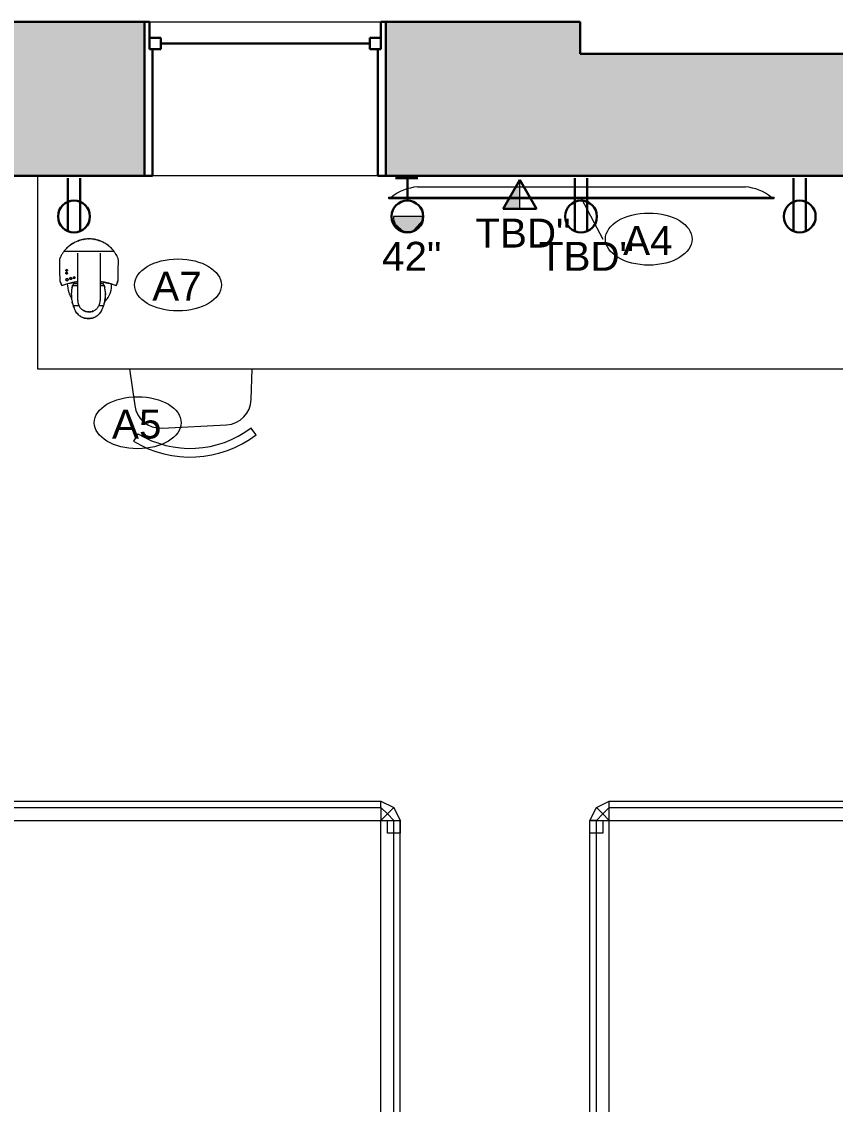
# Model space of a CAD drawing. Header units: inches. Extents: x -1176 to 1507, y -2563 to 978.
# Drawn here: x -958.9 to -832.4, y 645.5 to 813.9 of the extents above; entities that cross this region are included whole.
import ezdxf

# ---------------------------------------------------------------- set-up
doc = ezdxf.new("R2010")
doc.units = ezdxf.units.IN
doc.header["$MEASUREMENT"] = 0
for name, color, linetype, lineweight in [('A-ANNO-NOTE', 131, 'Continuous', 40), ('A-GLAZ', 151, 'Continuous', 18), ('A-WALL', 113, 'Continuous', 18), ('A-WALL-PATT', 111, 'Continuous', 18), ('G-IMPT', 8, 'Continuous', 9), ('I-FURN', 30, 'Continuous', 9), ('Q-CASE', 31, 'Continuous', 9), ('Q-SPCQ', 91, 'Continuous', 9), ('Q-SPCQ-IDEN', 132, 'Continuous', 9)]:
    doc.layers.add(name, color=color, linetype=linetype, lineweight=lineweight)
doc.styles.add('Arial', font='arial.ttf', dxfattribs={"height": 4.5})
doc.styles.add('Swis721 Lt BT', font='swissl.ttf', dxfattribs={"height": 4.5})

# ---------------------------------------------------------------- blocks, each defined once
blk = doc.blocks.new('Double Hung - side window 4_ X 6_ 3_ H-6090582-2nd Floor Power _ Signal')
at = {"layer": 'A-GLAZ', "color": 8, "lineweight": 30}
for p, q in [((-18.75, 12), (-18, 12)), ((-18, 7.75), (-18, 12)), ((18, 7.75), (18, 12)), ((18.75, 12), (18, 12)), ((-18, 9.5), (-18, 7.75)), ((-18, 9.5), (-16.25, 9.5)), ((-16.25, 9.5), (-16.25, 7.75)), ((-16.25, 8.625), (16.25, 8.625)), ((16.25, 9.5), (16.25, 7.75)), ((18, 9.5), (16.25, 9.5)), ((18, 9.5), (18, 7.75)), ((-18, 7.75), (-16.25, 7.75)), ((-18, 7.75), (-17.5, 7.75)), ((-17.5, -12), (-17.5, 7.75)), ((18, 7.75), (16.25, 7.75)), ((17.5, 7.75), (18, 7.75)), ((17.5, 7.75), (17.5, -12)), ((-17.5, -12), (-18.75, -12)), ((17.5, -12), (18.75, -12))]:
    blk.add_line(p, q, dxfattribs=at)
blk = doc.blocks.new('Bed_761 - 12ZBED05_dwg-V27-2nd Floor Power _ Signal')
at = {"layer": 'G-IMPT'}
for p, q in [((1, 78), (3, 78)), ((1, 78), (3, 78)), ((1, 78), (3, 78)), ((1, 78), (3, 78)), ((3, 78), (3, 0)), ((3, 78), (3, 76)), ((3, 78), (3, 76)), ((3, 78), (3, 75)), ((3, 78), (3, 0)), ((6, 78), (4, 77)), ((6, 78), (4, 77)), ((21, 78), (6, 78)), ((21, 78), (6, 78)), ((6, 77), (6, 78)), ((21, 78), (28, 78)), ((21, 78), (28, 78)), ((21, 77), (21, 78)), ((28, 78), (84, 78)), ((28, 78), (84, 78)), ((28, 78), (28, 77)), ((82, 76), (82, 78)), ((82, 76), (82, 78)), ((82, 78), (84, 78)), ((82, 78), (84, 78)), ((84, 78), (86, 77)), ((84, 78), (86, 77)), ((84, 77), (84, 78)), ((84, 78), (84, 76)), ((84, 78), (84, 76)), ((3, 76), (1, 76)), ((3, 76), (1, 76)), ((3, 75), (4, 77)), ((3, 75), (4, 77)), ((5, 76), (4, 77)), ((4, 75), (5, 76)), ((6, 77), (5, 76)), ((6, 75), (5, 76)), ((6, 75), (6, 77)), ((21, 77), (6, 77)), ((21, 75), (21, 77)), ((21, 77), (28, 77)), ((28, 77), (28, 75)), ((28, 77), (84, 77)), ((84, 76), (82, 76)), ((84, 76), (82, 76)), ((84, 77), (84, 75)), ((84, 77), (85, 76)), ((84, 75), (85, 76)), ((85, 76), (86, 77)), ((85, 76), (86, 75)), ((86, 77), (87, 75)), ((86, 77), (87, 75)), ((3, 75), (3, 3)), ((3, 75), (3, 3)), ((4, 75), (3, 75)), ((3, 75), (3, 3)), ((6, 75), (4, 75)), ((4, 75), (4, 3)), ((21, 75), (6, 75)), ((6, 75), (6, 3)), ((21, 75), (21, 72.5)), ((21, 75), (28, 75)), ((28, 75), (36, 3)), ((28, 75), (84, 75)), ((84, 75), (86, 75)), ((84, 75), (84, 3)), ((86, 75), (87, 75)), ((86, 75), (86, 3)), ((87, 75), (87, 3)), ((87, 75), (87, 3)), ((7, 42.5), (7, 72.5)), ((7, 72.5), (21, 72.5)), ((7, 72.5), (10, 69.5)), ((10, 68.5), (7, 72.5)), ((21, 72.5), (18, 69.5)), ((18, 68.5), (21, 72.5)), ((21, 72.5), (21, 42.5)), ((21, 72.5), (21, 42.5)), ((18, 69.5), (10, 69.5)), ((10, 69.5), (10, 68.5)), ((18, 69.5), (18, 68.5)), ((10, 68.5), (10, 46.5)), ((10, 46.5), (10, 68.5)), ((10, 68.5), (18, 68.5)), ((18, 68.5), (18, 46.5)), ((18, 46.5), (18, 68.5)), ((10, 46.5), (7, 42.5)), ((7, 42.5), (10, 45.5)), ((10, 46.5), (10, 45.5)), ((10, 46.5), (18, 46.5)), ((18, 45.5), (10, 45.5)), ((18, 46.5), (18, 45.5)), ((18, 46.5), (21, 42.5)), ((21, 42.5), (18, 45.5)), ((7, 42.5), (21, 42.5)), ((21, 42.5), (21, 35.5)), ((7, 5.5), (7, 35.5)), ((7, 35.5), (21, 35.5)), ((10, 32.5), (7, 35.5)), ((7, 35.5), (10, 31.5)), ((18, 32.5), (21, 35.5)), ((21, 35.5), (18, 31.5)), ((21, 35.5), (21, 5.5)), ((21, 35.5), (21, 5.5)), ((10, 32.5), (10, 31.5)), ((10, 32.5), (18, 32.5)), ((18, 32.5), (18, 31.5)), ((10, 31.5), (10, 9.5)), ((18, 31.5), (10, 31.5)), ((10, 31.5), (10, 9.5)), ((18, 31.5), (18, 9.5)), ((18, 31.5), (18, 9.5)), ((7, 5.5), (10, 9.5)), ((10, 8.5), (7, 5.5)), ((10, 9.5), (10, 8.5)), ((18, 9.5), (10, 9.5)), ((10, 8.5), (18, 8.5)), ((18, 9.5), (18, 8.5)), ((21, 5.5), (18, 9.5)), ((21, 5.5), (18, 8.5)), ((7, 5.5), (21, 5.5)), ((21, 5.5), (21, 3)), ((1, 2), (3, 2)), ((1, 2), (3, 2)), ((4, 1), (3, 3)), ((4, 1), (3, 3)), ((4, 3), (3, 3)), ((3, 3), (3, 0)), ((3, 2), (3, 0)), ((3, 2), (3, 0)), ((6, 3), (4, 3)), ((5, 2), (4, 3)), ((5, 2), (4, 1)), ((6, 3), (5, 2)), ((6, 1), (5, 2)), ((21, 3), (6, 3)), ((6, 3), (6, 1)), ((21, 3), (21, 1)), ((21, 3), (36, 3)), ((36, 1), (36, 3)), ((36, 3), (84, 3)), ((82, 0), (82, 2)), ((82, 0), (82, 2)), ((82, 2), (84, 2)), ((82, 2), (84, 2)), ((86, 3), (84, 3)), ((84, 3), (85, 2)), ((84, 3), (84, 1)), ((85, 2), (84, 1)), ((84, 2), (84, 0)), ((84, 2), (84, 0)), ((86, 3), (85, 2)), ((85, 2), (86, 1)), ((87, 3), (86, 1)), ((87, 3), (86, 1)), ((86, 3), (87, 3)), ((1, 0), (3, 0)), ((3, 0), (1, 0)), ((6, 0), (4, 1)), ((6, 0), (4, 1)), ((21, 1), (6, 1)), ((6, 1), (6, 0)), ((21, 0), (6, 0)), ((21, 1), (21, 0)), ((21, 1), (36, 1)), ((21, 0), (36, 0)), ((36, 1), (36, 0)), ((36, 1), (84, 1)), ((36, 0), (84, 0)), ((86, 1), (84, 0)), ((86, 1), (84, 0)), ((84, 1), (84, 0)), ((3, 0), (1, 0)), ((3, 0), (1, 0)), ((21, 0), (6, 0)), ((21, 0), (36, 0)), ((36, 0), (84, 0)), ((84, 0), (82, 0)), ((84, 0), (82, 0))]:
    blk.add_line(p, q, dxfattribs=at)
blk = doc.blocks.new('Bed_761 - Bed_761-V28-2nd Floor Power _ Signal')
blk.add_blockref('Bed_761 - 12ZBED05_dwg-V27-2nd Floor Power _ Signal', (0, 0))
blk = doc.blocks.new('Bed_761 - 12ZBED05_dwg-V16-2nd Floor Power _ Signal')
at = {"layer": 'G-IMPT'}
for p, q in [((0, 78), (0, 0)), ((0, 78), (3, 78)), ((0, 76), (0, 78)), ((0, 78), (0, 76)), ((0, 0), (0, 78)), ((0, 0), (0, 78)), ((0, 78), (3, 78)), ((0, 78), (3, 78)), ((0, 78), (3, 78)), ((3, 78), (3, 0)), ((3, 78), (3, 75)), ((3, 78), (3, 76)), ((3, 78), (3, 76)), ((3, 78), (3, 0)), ((6, 78), (4, 77)), ((6, 78), (4, 77)), ((21, 78), (6, 78)), ((21, 78), (6, 78)), ((6, 77), (6, 78)), ((21, 78), (28, 78)), ((21, 78), (28, 78)), ((21, 77), (21, 78)), ((28, 78), (84, 78)), ((28, 78), (84, 78)), ((28, 78), (28, 77)), ((82, 76), (82, 78)), ((82, 76), (82, 78)), ((82, 78), (84, 78)), ((82, 78), (84, 78)), ((84, 78), (86, 77)), ((84, 78), (86, 77)), ((84, 77), (84, 78)), ((84, 78), (84, 76)), ((84, 78), (84, 76)), ((3, 76), (0, 76)), ((3, 76), (0, 76)), ((3, 75), (4, 77)), ((3, 75), (4, 77)), ((5, 76), (4, 77)), ((4, 75), (5, 76)), ((6, 77), (5, 76)), ((6, 75), (5, 76)), ((6, 75), (6, 77)), ((21, 77), (6, 77)), ((21, 75), (21, 77)), ((21, 77), (28, 77)), ((28, 77), (28, 75)), ((28, 77), (84, 77)), ((84, 76), (82, 76)), ((84, 76), (82, 76)), ((84, 77), (84, 75)), ((84, 77), (85, 76)), ((84, 75), (85, 76)), ((85, 76), (86, 77)), ((85, 76), (86, 75)), ((86, 77), (87, 75)), ((86, 77), (87, 75)), ((3, 75), (3, 3)), ((3, 75), (3, 3)), ((4, 75), (3, 75)), ((3, 75), (3, 3)), ((6, 75), (4, 75)), ((4, 75), (4, 3)), ((21, 75), (6, 75)), ((6, 75), (6, 3)), ((21, 75), (21, 72.5)), ((21, 75), (28, 75)), ((28, 75), (36, 3)), ((28, 75), (84, 75)), ((84, 75), (86, 75)), ((84, 75), (84, 3)), ((86, 75), (87, 75)), ((86, 75), (86, 3)), ((87, 75), (87, 3)), ((87, 75), (87, 3)), ((7, 42.5), (7, 72.5)), ((7, 72.5), (21, 72.5)), ((7, 72.5), (10, 69.5)), ((10, 68.5), (7, 72.5)), ((21, 72.5), (18, 69.5)), ((18, 68.5), (21, 72.5)), ((21, 72.5), (21, 42.5)), ((21, 72.5), (21, 42.5)), ((10, 69.5), (10, 68.5)), ((18, 69.5), (10, 69.5)), ((18, 69.5), (18, 68.5)), ((10, 68.5), (10, 46.5)), ((10, 46.5), (10, 68.5)), ((10, 68.5), (18, 68.5)), ((18, 68.5), (18, 46.5)), ((18, 46.5), (18, 68.5)), ((10, 46.5), (7, 42.5)), ((7, 42.5), (10, 45.5)), ((10, 46.5), (10, 45.5)), ((10, 46.5), (18, 46.5)), ((18, 45.5), (10, 45.5)), ((18, 46.5), (18, 45.5)), ((18, 46.5), (21, 42.5)), ((21, 42.5), (18, 45.5)), ((7, 42.5), (21, 42.5)), ((21, 42.5), (21, 35.5)), ((7, 5.5), (7, 35.5)), ((7, 35.5), (21, 35.5)), ((10, 32.5), (7, 35.5)), ((7, 35.5), (10, 31.5)), ((18, 32.5), (21, 35.5)), ((21, 35.5), (18, 31.5)), ((21, 35.5), (21, 5.5)), ((21, 35.5), (21, 5.5)), ((10, 32.5), (18, 32.5)), ((10, 32.5), (10, 31.5)), ((18, 32.5), (18, 31.5)), ((10, 31.5), (10, 9.5)), ((18, 31.5), (10, 31.5)), ((10, 31.5), (10, 9.5)), ((18, 31.5), (18, 9.5)), ((18, 31.5), (18, 9.5)), ((7, 5.5), (10, 9.5)), ((10, 8.5), (7, 5.5)), ((10, 9.5), (10, 8.5)), ((18, 9.5), (10, 9.5)), ((10, 8.5), (18, 8.5)), ((18, 9.5), (18, 8.5)), ((21, 5.5), (18, 9.5)), ((21, 5.5), (18, 8.5)), ((7, 5.5), (21, 5.5)), ((21, 5.5), (21, 3)), ((0, 0), (0, 2)), ((0, 0), (0, 2)), ((0, 2), (3, 2)), ((0, 2), (3, 2)), ((4, 1), (3, 3)), ((4, 1), (3, 3)), ((4, 3), (3, 3)), ((3, 3), (3, 0)), ((3, 2), (3, 0)), ((3, 2), (3, 0)), ((6, 3), (4, 3)), ((5, 2), (4, 3)), ((5, 2), (4, 1)), ((6, 3), (5, 2)), ((6, 1), (5, 2)), ((21, 3), (6, 3)), ((6, 3), (6, 1)), ((21, 3), (21, 1)), ((21, 3), (36, 3)), ((36, 1), (36, 3)), ((36, 3), (84, 3)), ((82, 0), (82, 2)), ((82, 0), (82, 2)), ((82, 2), (84, 2)), ((82, 2), (84, 2)), ((86, 3), (84, 3)), ((84, 3), (85, 2)), ((84, 3), (84, 1)), ((85, 2), (84, 1)), ((84, 2), (84, 0)), ((84, 2), (84, 0)), ((86, 3), (85, 2)), ((85, 2), (86, 1)), ((87, 3), (86, 1)), ((87, 3), (86, 1)), ((86, 3), (87, 3)), ((0, 0), (3, 0)), ((3, 0), (0, 0)), ((6, 0), (4, 1)), ((6, 0), (4, 1)), ((21, 1), (6, 1)), ((6, 1), (6, 0)), ((21, 0), (6, 0)), ((21, 1), (21, 0)), ((21, 1), (36, 1)), ((21, 0), (36, 0)), ((36, 1), (36, 0)), ((36, 1), (84, 1)), ((36, 0), (84, 0)), ((86, 1), (84, 0)), ((86, 1), (84, 0)), ((84, 1), (84, 0)), ((3, 0), (0, 0)), ((3, 0), (0, 0)), ((21, 0), (6, 0)), ((21, 0), (36, 0)), ((36, 0), (84, 0)), ((84, 0), (82, 0)), ((84, 0), (82, 0))]:
    blk.add_line(p, q, dxfattribs=at)
blk = doc.blocks.new('Bed_761 - Bed_761-6542247-2nd Floor Power _ Signal')
blk.add_blockref('Bed_761 - 12ZBED05_dwg-V16-2nd Floor Power _ Signal', (0, 0))
blk = doc.blocks.new('F-Chairs - Side 01-V32-2nd Floor Power _ Signal')
at = {"layer": 'I-FURN'}
for p, q in [((-9.57, -3.52), (-8.8, -4.64)), ((8.8, -4.64), (9.57, -3.52)), ((5.02, -5.32), (-5.02, -5.32)), ((-9.07, -9.03), (-9.48, -13.78)), ((9.57, -14.78), (9.07, -9.03))]:
    blk.add_line(p, q, dxfattribs=at)
for centre, radius, start, end in [((0, -17.51), 16.94, 55.6197, 124.3803), ((0, -17.51), 15.59, 55.6197, 124.3803), ((-5.02, -9.38), 4.06, 90, 175.0303), ((5.02, -9.38), 4.06, 4.9697, 90)]:
    blk.add_arc(centre, radius, start, end, dxfattribs=at)
blk = doc.blocks.new('Desk30 - Desk-6998100-2nd Floor Power _ Signal')
at = {"layer": 'Q-CASE'}
for p, q in [((2211.56, 493.83), (2211.56, 463.83)), ((2265.69, 493.83), (2228.19, 493.83)), ((2343.51, 463.83), (2343.51, 493.83)), ((2211.56, 463.83), (2343.51, 463.83))]:
    blk.add_line(p, q, dxfattribs=at)
blk = doc.blocks.new('A-Flat_Screen_TV - OLED 65B6P 65_-4747238-2nd Floor Power _ Signal')
at = {"layer": 'Q-SPCQ'}
for p, q in [((-25.5, 1.81), (25.5, 1.81)), ((-30, 0.19), (30, 0.19)), ((-30, 0.19), (-30, 0)), ((30, 0), (-30, 0)), ((-29.94, 0), (-29.94, -0.06)), ((29.94, -0.06), (29.94, 0)), ((30, 0), (30, 0.19)), ((29.94, -0.06), (-29.94, -0.06))]:
    blk.add_line(p, q, dxfattribs=at)
for centre, start, end in [((-24.9, -5.58), 94.6372, 128.9656), ((24.9, -5.58), 51.0344, 85.3628)]:
    blk.add_arc(centre, 7.41, start, end, dxfattribs=at)
blk = doc.blocks.new('Keurig_Coffee_Maker_18764 - Keurig_Coffee_Maker_18764-V97-2nd Floor Power _ Signal')
at = {"layer": 'Q-SPCQ'}
for p, q in [((-1.56, 3.82), (-2.29, 3.82)), ((-0.61, 4.75), (-0.53, 4.77)), ((-0.53, 4.77), (-0.61, 4.75)), ((-0.61, 4.75), (-0.53, 4.77)), ((-0.53, 4.77), (-0.61, 4.75)), ((-0.61, 4.75), (-0.53, 4.77)), ((-0.53, 4.77), (-0.61, 4.75)), ((-0.61, 4.75), (-0.6, 4.72)), ((-0.61, 4.75), (-0.6, 4.72)), ((-0.61, 4.75), (-0.6, 4.72)), ((-0.6, 4.72), (-0.52, 4.74)), ((-0.52, 4.74), (-0.6, 4.72)), ((-0.6, 4.72), (-0.52, 4.74)), ((-0.52, 4.74), (-0.6, 4.72)), ((-0.6, 4.72), (-0.52, 4.74)), ((-0.52, 4.74), (-0.6, 4.72)), ((-0.52, 4.74), (-0.53, 4.77)), ((-0.52, 4.74), (-0.53, 4.77)), ((-0.52, 4.74), (-0.53, 4.77)), ((-0.51, 4.78), (-0.43, 4.8)), ((-0.51, 4.78), (-0.51, 4.75)), ((-0.43, 4.77), (-0.51, 4.75)), ((-0.43, 4.8), (-0.36, 4.82)), ((-0.43, 4.77), (-0.43, 4.8)), ((-0.35, 4.79), (-0.43, 4.77)), ((-0.36, 4.82), (-0.35, 4.79)), ((-0.31, 4.83), (-0.11, 4.85)), ((-0.31, 4.83), (-0.3, 4.8)), ((-0.11, 4.82), (-0.3, 4.8)), ((-0.11, 4.85), (-0.11, 4.82)), ((-0.04, 4.86), (0.03, 4.85)), ((-0.04, 4.86), (-0.04, 4.82)), ((0.03, 4.82), (-0.04, 4.82)), ((0.03, 4.85), (0.12, 4.85)), ((0.12, 4.85), (0.03, 4.85)), ((0.03, 4.82), (0.03, 4.85)), ((0.03, 4.82), (0.12, 4.82)), ((0.12, 4.82), (0.03, 4.82)), ((0.12, 4.85), (0.13, 4.85)), ((0.13, 4.85), (0.12, 4.82)), ((0.2, 4.81), (0.12, 4.82)), ((0.13, 4.85), (0.2, 4.84)), ((0.2, 4.84), (0.2, 4.81)), ((0.27, 4.8), (0.28, 4.83)), ((0.3, 4.8), (0.27, 4.8)), ((0.28, 4.83), (0.44, 4.8)), ((0.43, 4.77), (0.34, 4.79)), ((0.49, 4.75), (0.43, 4.77)), ((0.44, 4.8), (0.5, 4.78)), ((0.44, 4.8), (0.44, 4.8)), ((0.44, 4.8), (0.44, 4.8)), ((0.45, 4.8), (0.44, 4.77)), ((0.47, 4.79), (0.46, 4.76)), ((0.52, 4.75), (0.46, 4.76)), ((0.46, 4.76), (0.49, 4.75)), ((0.5, 4.78), (0.47, 4.79)), ((0.47, 4.79), (0.52, 4.78)), ((0.49, 4.75), (0.5, 4.78)), ((0.5, 4.78), (0.49, 4.75)), ((0.5, 4.78), (0.49, 4.75)), ((0.49, 4.75), (0.49, 4.75)), ((0.5, 4.75), (0.51, 4.78)), ((0.5, 4.78), (0.5, 4.78)), ((0.52, 4.78), (0.52, 4.75)), ((0.58, 4.76), (0.57, 4.73)), ((0.64, 4.7), (0.57, 4.73)), ((0.58, 4.76), (0.65, 4.73)), ((0.64, 4.7), (0.65, 4.73)), ((0.71, 4.71), (0.7, 4.68)), ((0.74, 4.66), (0.7, 4.68)), ((0.7, 4.68), (0.74, 4.66)), ((0.75, 4.69), (0.71, 4.71)), ((0.71, 4.71), (0.76, 4.68)), ((0.89, 4.58), (0.74, 4.66)), ((0.76, 4.68), (0.9, 4.61)), ((0.91, 4.61), (0.89, 4.58)), ((0.9, 4.61), (0.89, 4.58)), ((2.47, 3.82), (1.56, 3.82)), ((-1.75, -4.31), (-1.75, 3.08)), ((1.75, 3.08), (1.75, -4.31)), ((-2.38, 0.79), (-1.75, 0.79)), ((-2.24, 0.47), (-1.75, 0.47)), ((1.75, 0.79), (2.56, 0.79)), ((1.75, 0.47), (2.42, 0.47)), ((-3.9, -4.57), (3.9, -4.57)), ((0, -6.52), (-0.05, -6.52)), ((0, -6.52), (-0.05, -6.52)), ((2.55, -5.79), (2.53, -5.79))]:
    blk.add_line(p, q, dxfattribs=at)
at = {"layer": 'Q-SPCQ', "flags": 128}
for points in [[(-4.52, -0.02), (-4.56, -1.59), (-4.6, -3.21)], [(4.6, -3.21), (4.56, -1.59), (4.52, -0.02)]]:
    blk.add_lwpolyline(points, dxfattribs=at)
at = {"layer": 'Q-SPCQ'}
for centre, radius, start, end in [((-0.11, 0.74), 3.42, 162.0251, 183.9632), ((-0.11, 0.74), 3.42, 133.2151, 162.0251), ((-0.11, 0.74), 3.42, 17.9749, 33.9816), ((-1.51, 0.29), 4.88, 2.0734, 17.9749), ((0, 12.51), 12.51, 252.7803, 257.1927), ((0, 12.51), 12.51, 253.7595, 261.925), ((0, 12.51), 12.51, 259.0261, 261.9487), ((0, 12.51), 12.51, 278.0789, 285.4279), ((3.4, -0.17), 0.187, 90, 270), ((3.4, -0.17), 0.187, 270, 90), ((2.3, -0.48), 0.125, 90, 270), ((2.3, -0.48), 0.125, 270, 90), ((2.84, -0.34), 0.156, 90, 270), ((2.84, -0.34), 0.156, 270, 90), ((3.48, -1.19), 0.125, 90, 270), ((3.48, -1.64), 0.125, 90, 270), ((3.48, -1.19), 0.125, 270, 90), ((3.48, -1.64), 0.125, 270, 90), ((-0.02, -1.68), 4.83, 219.3983, 221.0457), ((-0.02, -1.68), 4.83, 228.1639, 230.5343), ((-0.02, -1.68), 4.83, 239.6592, 240.0724)]:
    blk.add_arc(centre, radius, start, end, dxfattribs=at)
for points, knots in [([(2.14, 4.62), (2.07, 4.77), (1.89, 5.05), (1.52, 5.4), (1.09, 5.67), (0.61, 5.84), (0.09, 5.9), (-0.42, 5.84), (-0.91, 5.67), (-1.27, 5.44), (-1.52, 5.22), (-1.75, 4.98), (-1.88, 4.77), (-1.96, 4.62)], [0, 0, 0, 0, 0.1, 0.2, 0.3, 0.4, 0.5, 0.6, 0.7, 0.8, 0.85, 0.9, 1, 1, 1, 1]), ([(-1.9, 4.72), (-1.84, 4.83), (-1.7, 5.03), (-1.51, 5.23), (-1.4, 5.33), (-1.37, 5.35)], [0, 0, 0, 0, 0.3333333, 0.6666667, 0.7485665, 0.7485665, 0.7485665, 0.7485665]), ([(-0.84, 5.68), (-0.81, 5.69), (-0.71, 5.73), (-0.61, 5.77), (-0.54, 5.79)], [0.1340386, 0.1340386, 0.1340386, 0.1340386, 0.1666667, 0.256932, 0.256932, 0.256932, 0.256932]), ([(-0.38, 5.83), (-0.37, 5.83), (-0.07, 5.89), (0.25, 5.88), (0.55, 5.83), (0.57, 5.83)], [0.3167664, 0.3167664, 0.3167664, 0.3167664, 0.3333333, 0.6666667, 0.6830273, 0.6830273, 0.6830273, 0.6830273]), ([(0.72, 5.79), (0.8, 5.77), (0.9, 5.74), (1, 5.69), (1.02, 5.68)], [0.7426327, 0.7426327, 0.7426327, 0.7426327, 0.8333333, 0.8657703, 0.8657703, 0.8657703, 0.8657703]), ([(1.56, 5.35), (1.58, 5.33), (1.69, 5.23), (1.89, 5.03), (2.02, 4.83), (2.09, 4.72)], [0.2509667, 0.2509667, 0.2509667, 0.2509667, 0.3333333, 0.6666667, 1, 1, 1, 1]), ([(1.75, 3.08), (1.75, 3.18), (1.73, 3.38), (1.66, 3.67), (1.55, 3.9), (1.45, 4.07), (1.36, 4.19), (1.26, 4.3), (1.14, 4.4), (1.02, 4.5), (0.9, 4.58), (0.76, 4.65), (0.62, 4.72), (0.47, 4.77), (0.3, 4.8), (0.12, 4.83), (-0.08, 4.83), (-0.28, 4.81), (-0.47, 4.77), (-0.65, 4.7), (-0.83, 4.62), (-0.99, 4.52), (-1.15, 4.4), (-1.28, 4.27), (-1.4, 4.13), (-1.51, 3.97), (-1.62, 3.75), (-1.72, 3.46), (-1.75, 3.21), (-1.75, 3.08)], [0, 0, 0, 0, 0.055556, 0.111111, 0.166667, 0.194444, 0.222222, 0.25, 0.277778, 0.305556, 0.333333, 0.361111, 0.388889, 0.416667, 0.444444, 0.479167, 0.513889, 0.548611, 0.583333, 0.618056, 0.652778, 0.6875, 0.722222, 0.756944, 0.791667, 0.826389, 0.861111, 0.930556, 1, 1, 1, 1]), ([(2.39, 4.05), (2.4, 4.03), (2.42, 3.98), (2.43, 3.94), (2.44, 3.93)], [0.17849533, 0.17849533, 0.17849533, 0.17849533, 0.2, 0.21629659, 0.21629659, 0.21629659, 0.21629659]), ([(2.56, 3.52), (2.58, 3.45), (2.6, 3.36), (2.62, 3.27), (2.62, 3.26)], [0.3370694, 0.3370694, 0.3370694, 0.3370694, 0.4, 0.41654848, 0.41654848, 0.41654848, 0.41654848]), ([(-2.54, 2.59), (-2.54, 2.6), (-2.53, 2.69), (-2.52, 2.78), (-2.51, 2.86)], [0.38887206, 0.38887206, 0.38887206, 0.38887206, 0.4, 0.46606846, 0.46606846, 0.46606846, 0.46606846]), ([(-1.75, 0.12), (-1.82, 0.13), (-2.22, 0.19), (-2.62, 0.27), (-2.94, 0.35)], [0.7961311, 0.7961311, 0.7961311, 0.7961311, 0.8333333, 1, 1, 1, 1]), ([(-2.33, 0.67), (-2.34, 0.68), (-2.34, 0.7), (-2.36, 0.74), (-2.38, 0.79), (-2.39, 0.83), (-2.4, 0.85)], [0.8338778, 0.8338778, 0.8338778, 0.8338778, 0.8611111, 0.8888889, 0.9444444, 1, 1, 1, 1]), ([(-2.38, 0.79), (-2.37, 0.77), (-2.36, 0.73), (-2.34, 0.68), (-2.32, 0.65), (-2.31, 0.62), (-2.3, 0.6), (-2.29, 0.58), (-2.28, 0.56), (-2.27, 0.54), (-2.26, 0.52), (-2.26, 0.51), (-2.25, 0.49), (-2.24, 0.48), (-2.24, 0.47), (-2.24, 0.47), (-2.24, 0.47)], [0, 0, 0, 0, 0.0555556, 0.1111111, 0.1388889, 0.1666667, 0.1944444, 0.2222222, 0.25, 0.2777778, 0.3055556, 0.3333333, 0.3611111, 0.3888889, 0.4444444, 0.4737946, 0.4737946, 0.4737946, 0.4737946]), ([(2.94, 0.35), (2.62, 0.27), (2.22, 0.19), (1.82, 0.13), (1.75, 0.12)], [0, 0, 0, 0, 0.1666667, 0.2038782, 0.2038782, 0.2038782, 0.2038782]), ([(1.86, 0.14), (1.93, 0.15), (2.29, 0.21), (2.65, 0.28), (2.94, 0.35)], [0.8149744, 0.8149744, 0.8149744, 0.8149744, 0.85, 1, 1, 1, 1]), ([(2.42, 0.47), (2.42, 0.47), (2.42, 0.47), (2.43, 0.48), (2.43, 0.49), (2.44, 0.51), (2.45, 0.53), (2.46, 0.55), (2.47, 0.57), (2.48, 0.58), (2.48, 0.6), (2.49, 0.62), (2.51, 0.66), (2.53, 0.72), (2.55, 0.76), (2.56, 0.79)], [0.5262054, 0.5262054, 0.5262054, 0.5262054, 0.5555556, 0.6111111, 0.6388889, 0.6666667, 0.7083333, 0.75, 0.7708333, 0.78125, 0.7916667, 0.8333333, 0.875, 0.9166667, 1, 1, 1, 1]), ([(2.58, 0.85), (2.58, 0.83), (2.56, 0.79), (2.54, 0.74), (2.53, 0.7), (2.52, 0.68), (2.52, 0.67)], [0, 0, 0, 0, 0.0555556, 0.1111111, 0.1388889, 0.1661222, 0.1661222, 0.1661222, 0.1661222]), ([(3.33, 0.01), (3.34, 0.01), (3.36, 0.02), (3.38, 0.02), (3.4, 0.02)], [0.8888889, 0.8888889, 0.8888889, 0.8888889, 0.9305556, 1, 1, 1, 1]), ([(3.4, 0.02), (3.41, 0.02), (3.42, 0.02), (3.44, 0.01), (3.44, 0.01)], [0, 0, 0, 0, 0.05555556, 0.07172864, 0.07172864, 0.07172864, 0.07172864]), ([(2.3, -0.6), (2.3, -0.6), (2.28, -0.6), (2.26, -0.6), (2.24, -0.59), (2.23, -0.58), (2.22, -0.57), (2.21, -0.56), (2.19, -0.53), (2.18, -0.5), (2.18, -0.46), (2.19, -0.42), (2.2, -0.4), (2.22, -0.39), (2.23, -0.38), (2.26, -0.36), (2.28, -0.35), (2.3, -0.35)], [0, 0, 0, 0, 0.055556, 0.111111, 0.166667, 0.194444, 0.222222, 0.277778, 0.333333, 0.444444, 0.583333, 0.652778, 0.722222, 0.756944, 0.791667, 0.861111, 1, 1, 1, 1]), ([(2.3, -0.35), (2.31, -0.35), (2.32, -0.36), (2.34, -0.36), (2.35, -0.36), (2.36, -0.37), (2.38, -0.38), (2.39, -0.39), (2.4, -0.4), (2.42, -0.42), (2.43, -0.46), (2.43, -0.5), (2.42, -0.54), (2.4, -0.55), (2.39, -0.57), (2.38, -0.58), (2.35, -0.6), (2.32, -0.6), (2.3, -0.6)], [0, 0, 0, 0, 0.055556, 0.083333, 0.111111, 0.166667, 0.194444, 0.222222, 0.277778, 0.333333, 0.444444, 0.583333, 0.652778, 0.722222, 0.756944, 0.791667, 0.861111, 1, 1, 1, 1]), ([(2.74, -0.45), (2.73, -0.45), (2.72, -0.43), (2.7, -0.4), (2.68, -0.36), (2.69, -0.31), (2.7, -0.26), (2.72, -0.24), (2.73, -0.22), (2.74, -0.21), (2.76, -0.2), (2.77, -0.2), (2.78, -0.19), (2.79, -0.19)], [0.2222222, 0.2222222, 0.2222222, 0.2222222, 0.2777778, 0.3333333, 0.4444444, 0.5833333, 0.6527778, 0.7222222, 0.7569444, 0.7916667, 0.8263889, 0.8611111, 0.8888889, 0.8888889, 0.8888889, 0.8888889]), ([(2.84, -0.18), (2.85, -0.18), (2.87, -0.18), (2.88, -0.18), (2.9, -0.19), (2.92, -0.2), (2.93, -0.21), (2.94, -0.21), (2.94, -0.22)], [0, 0, 0, 0, 0.0555556, 0.0833333, 0.1111111, 0.1666667, 0.1944444, 0.2222222, 0.2222222, 0.2222222, 0.2222222]), ([(2.98, -0.26), (2.99, -0.27), (3, -0.31), (3, -0.36), (2.98, -0.41), (2.97, -0.43), (2.95, -0.45), (2.94, -0.46), (2.93, -0.47), (2.89, -0.48), (2.87, -0.49), (2.84, -0.49)], [0.3333333, 0.3333333, 0.3333333, 0.3333333, 0.4444444, 0.5833333, 0.6527778, 0.7222222, 0.7569444, 0.7916667, 0.8263889, 0.8611111, 1, 1, 1, 1]), ([(3.21, -0.14), (3.21, -0.13), (3.22, -0.11), (3.22, -0.09), (3.23, -0.08), (3.23, -0.08)], [0.5555556, 0.5555556, 0.5555556, 0.5555556, 0.5833333, 0.6527778, 0.6666667, 0.6666667, 0.6666667, 0.6666667]), ([(3.27, -0.31), (3.27, -0.3), (3.25, -0.29), (3.23, -0.25), (3.21, -0.21), (3.21, -0.18), (3.21, -0.17)], [0.2222222, 0.2222222, 0.2222222, 0.2222222, 0.2777778, 0.3333333, 0.4444444, 0.4882459, 0.4882459, 0.4882459, 0.4882459]), ([(3.4, -0.36), (3.39, -0.36), (3.37, -0.35), (3.35, -0.35), (3.34, -0.35), (3.33, -0.34)], [0, 0, 0, 0, 0.0555556, 0.0833333, 0.1111111, 0.1111111, 0.1111111, 0.1111111]), ([(3.48, -1.31), (3.47, -1.31), (3.46, -1.31), (3.44, -1.31), (3.42, -1.3), (3.4, -1.28), (3.39, -1.27), (3.37, -1.24), (3.36, -1.21), (3.36, -1.16), (3.37, -1.13), (3.38, -1.11), (3.39, -1.1), (3.41, -1.09), (3.44, -1.07), (3.46, -1.06), (3.48, -1.06)], [0, 0, 0, 0, 0.055556, 0.111111, 0.166667, 0.222222, 0.277778, 0.333333, 0.444444, 0.583333, 0.652778, 0.722222, 0.756944, 0.791667, 0.861111, 1, 1, 1, 1]), ([(3.36, -1.66), (3.36, -1.64), (3.36, -1.61), (3.37, -1.58), (3.39, -1.56), (3.4, -1.54), (3.44, -1.52), (3.46, -1.51), (3.48, -1.51)], [0.4444444, 0.4444444, 0.4444444, 0.4444444, 0.5833333, 0.6527778, 0.7222222, 0.7916667, 0.8611111, 1, 1, 1, 1]), ([(3.48, -1.06), (3.49, -1.06), (3.51, -1.06), (3.53, -1.07), (3.55, -1.08), (3.56, -1.09), (3.58, -1.11), (3.6, -1.13), (3.61, -1.17), (3.61, -1.19), (3.61, -1.21)], [0, 0, 0, 0, 0.0555556, 0.1111111, 0.1666667, 0.2222222, 0.2777778, 0.3333333, 0.4444444, 0.5555556, 0.5555556, 0.5555556, 0.5555556]), ([(3.59, -1.25), (3.59, -1.26), (3.58, -1.27), (3.56, -1.29), (3.53, -1.31), (3.5, -1.31), (3.48, -1.31)], [0.6666667, 0.6666667, 0.6666667, 0.6666667, 0.7222222, 0.7916667, 0.8611111, 1, 1, 1, 1]), ([(3.48, -1.51), (3.49, -1.51), (3.51, -1.51), (3.53, -1.52), (3.55, -1.53), (3.56, -1.54), (3.58, -1.56), (3.6, -1.58), (3.61, -1.61), (3.61, -1.64), (3.61, -1.66)], [0, 0, 0, 0, 0.0555556, 0.1111111, 0.1666667, 0.2222222, 0.2777778, 0.3333333, 0.4444444, 0.5555556, 0.5555556, 0.5555556, 0.5555556]), ([(3.5, -0.01), (3.5, -0.01), (3.51, -0.02), (3.53, -0.03), (3.54, -0.05), (3.57, -0.09), (3.59, -0.14), (3.59, -0.18), (3.58, -0.2)], [0.1737723, 0.1737723, 0.1737723, 0.1737723, 0.1944444, 0.2222222, 0.2777778, 0.3333333, 0.4444444, 0.5555556, 0.5555556, 0.5555556, 0.5555556]), ([(3.58, -0.23), (3.57, -0.24), (3.56, -0.26), (3.55, -0.28), (3.53, -0.3), (3.52, -0.31), (3.52, -0.31)], [0.6069174, 0.6069174, 0.6069174, 0.6069174, 0.6527778, 0.7222222, 0.7569444, 0.7777778, 0.7777778, 0.7777778, 0.7777778]), ([(3.59, -1.7), (3.59, -1.7), (3.58, -1.72), (3.56, -1.73), (3.53, -1.75), (3.5, -1.76), (3.48, -1.76)], [0.6666667, 0.6666667, 0.6666667, 0.6666667, 0.7222222, 0.7916667, 0.8611111, 1, 1, 1, 1]), ([(-4.28, -3.96), (-4.26, -4), (-4.23, -4.06), (-4.2, -4.11), (-4.2, -4.12)], [0.3713401, 0.3713401, 0.3713401, 0.3713401, 0.5, 0.5248828, 0.5248828, 0.5248828, 0.5248828]), ([(-4.2, -4.12), (-4.2, -4.11), (-4.23, -4.06), (-4.26, -4), (-4.28, -3.96)], [0.4751172, 0.4751172, 0.4751172, 0.4751172, 0.5, 0.6286599, 0.6286599, 0.6286599, 0.6286599]), ([(-3.9, -4.57), (-3.77, -4.75), (-3.49, -5.07), (-3.02, -5.49), (-2.6, -5.78), (-2.29, -5.96), (-2.11, -6.05), (-1.94, -6.12), (-1.75, -6.2), (-1.57, -6.27), (-1.44, -6.31), (-1.36, -6.33), (-1.24, -6.36), (-1.07, -6.41), (-0.88, -6.44), (-0.76, -6.46), (-0.68, -6.47), (-0.53, -6.49), (-0.32, -6.51), (-0.14, -6.52), (-0.05, -6.52)], [0, 0, 0, 0, 0.142857, 0.285714, 0.428571, 0.5, 0.535714, 0.571429, 0.625, 0.678571, 0.705357, 0.71875, 0.732143, 0.785714, 0.839286, 0.852679, 0.866071, 0.892857, 0.946429, 1, 1, 1, 1]), ([(3.85, -4.63), (3.84, -4.65), (3.75, -4.77), (3.65, -4.88), (3.56, -4.97)], [0.3739159, 0.3739159, 0.3739159, 0.3739159, 0.4, 0.5097654, 0.5097654, 0.5097654, 0.5097654]), ([(-3.44, -5.1), (-3.43, -5.11), (-3.38, -5.16), (-3.33, -5.21), (-3.29, -5.25)], [0.23427003, 0.23427003, 0.23427003, 0.23427003, 0.25, 0.30481789, 0.30481789, 0.30481789, 0.30481789]), ([(-3.29, -5.25), (-3.33, -5.21), (-3.38, -5.16), (-3.43, -5.11), (-3.44, -5.1)], [0.79638486, 0.79638486, 0.79638486, 0.79638486, 0.83333333, 0.8435005, 0.8435005, 0.8435005, 0.8435005]), ([(-2.72, -5.7), (-2.76, -5.67), (-2.83, -5.62), (-2.89, -5.58), (-2.92, -5.56)], [0.63255371, 0.63255371, 0.63255371, 0.63255371, 0.66666667, 0.68782663, 0.68782663, 0.68782663, 0.68782663]), ([(-2.91, -5.56), (-2.89, -5.58), (-2.82, -5.63), (-2.75, -5.68), (-2.71, -5.7)], [0.46748557, 0.46748557, 0.46748557, 0.46748557, 0.5, 0.54988363, 0.54988363, 0.54988363, 0.54988363]), ([(-2.32, -5.94), (-2.28, -5.96), (-2.2, -6), (-2.13, -6.03), (-2.1, -6.05)], [0.7023309, 0.7023309, 0.7023309, 0.7023309, 0.75, 0.78527969, 0.78527969, 0.78527969, 0.78527969]), ([(-1.45, -6.3), (-1.48, -6.29), (-1.55, -6.27), (-1.62, -6.25), (-1.68, -6.23)], [0.3190358, 0.3190358, 0.3190358, 0.3190358, 0.33333333, 0.37139588, 0.37139588, 0.37139588, 0.37139588]), ([(-0.77, -6.46), (-0.78, -6.46), (-0.84, -6.45), (-0.9, -6.44), (-0.95, -6.43)], [0.1610836, 0.1610836, 0.1610836, 0.1610836, 0.16666667, 0.2032532, 0.2032532, 0.2032532, 0.2032532]), ([(0, -6.52), (0.09, -6.52), (0.26, -6.51), (0.47, -6.49), (0.63, -6.47), (0.76, -6.45), (0.88, -6.43), (1.02, -6.4), (1.17, -6.37), (1.31, -6.33), (1.42, -6.3), (1.53, -6.26), (1.67, -6.21), (1.83, -6.15), (2.04, -6.06), (2.19, -5.98), (2.29, -5.93)], [0, 0, 0, 0, 0.1, 0.2, 0.25, 0.3, 0.35, 0.4, 0.475, 0.55, 0.5875, 0.625, 0.7, 0.775, 0.85, 1, 1, 1, 1]), ([(0.71, -6.46), (0.74, -6.46), (0.79, -6.45), (0.84, -6.44), (0.86, -6.44)], [0.29875922, 0.29875922, 0.29875922, 0.29875922, 0.33333333, 0.3619925, 0.3619925, 0.3619925, 0.3619925]), ([(0.86, -6.44), (0.84, -6.44), (0.79, -6.45), (0.74, -6.46), (0.71, -6.46)], [0.6380075, 0.6380075, 0.6380075, 0.6380075, 0.66666667, 0.70124078, 0.70124078, 0.70124078, 0.70124078]), ([(1.52, -6.26), (1.54, -6.26), (1.57, -6.25), (1.6, -6.23), (1.62, -6.23)], [0.65060949, 0.65060949, 0.65060949, 0.65060949, 0.66666667, 0.69577662, 0.69577662, 0.69577662, 0.69577662]), ([(1.62, -6.23), (1.6, -6.23), (1.57, -6.25), (1.54, -6.26), (1.52, -6.26)], [0.30422338, 0.30422338, 0.30422338, 0.30422338, 0.33333333, 0.34939051, 0.34939051, 0.34939051, 0.34939051]), ([(2.85, -5.59), (2.8, -5.62), (2.62, -5.75), (2.43, -5.85), (2.29, -5.93)], [0.8, 0.8, 0.8, 0.8, 0.85, 1, 1, 1, 1]), ([(3.04, -5.45), (3.15, -5.37), (3.27, -5.27), (3.38, -5.16), (3.39, -5.15)], [0.2716855, 0.2716855, 0.2716855, 0.2716855, 0.4, 0.414526, 0.414526, 0.414526, 0.414526]), ([(3.39, -5.15), (3.3, -5.23), (3.18, -5.34), (3.06, -5.44), (3.04, -5.45)], [0.585474, 0.585474, 0.585474, 0.585474, 0.7, 0.7283145, 0.7283145, 0.7283145, 0.7283145])]:
    blk.add_open_spline(points, degree=3, knots=knots, dxfattribs=at)
for points in [[(-1.27, 5.43), (-1.23, 5.46), (-1.19, 5.49), (-1.15, 5.51)], [(-1.15, 5.51), (-1.1, 5.54), (-1.05, 5.57), (-1, 5.6)], [(1.19, 5.6), (1.24, 5.57), (1.28, 5.54), (1.33, 5.51)], [(1.33, 5.51), (1.37, 5.49), (1.41, 5.46), (1.45, 5.43)], [(-2.29, 3.82), (-2.36, 3.62), (-2.46, 3.2), (-2.56, 2.55), (-2.57, 1.89), (-2.53, 1.46), (-2.49, 1.24)], [(-2.44, 3.26), (-2.42, 3.35), (-2.4, 3.44), (-2.38, 3.53)], [(-1.96, 4.62), (-2.02, 4.49), (-2.14, 4.23), (-2.24, 3.96), (-2.29, 3.82)], [(-2.25, 3.92), (-2.24, 3.97), (-2.22, 4.01), (-2.21, 4.05)], [(-1.96, 4.62), (-1.95, 4.63), (-1.93, 4.67), (-1.91, 4.71), (-1.9, 4.72)], [(2.09, 4.72), (2.1, 4.71), (2.12, 4.67), (2.13, 4.63), (2.14, 4.62)], [(2.47, 3.82), (2.43, 3.96), (2.33, 4.23), (2.21, 4.49), (2.14, 4.62)], [(2.68, 1.24), (2.71, 1.46), (2.75, 1.89), (2.74, 2.55), (2.65, 3.2), (2.54, 3.62), (2.47, 3.82)], [(-2.56, 1.93), (-2.56, 2), (-2.56, 2.07), (-2.56, 2.15)], [(2.69, 2.85), (2.71, 2.77), (2.72, 2.68), (2.73, 2.59)], [(2.74, 2.15), (2.75, 2.08), (2.74, 2), (2.74, 1.93)], [(-4.23, 0.74), (-4.29, 0.61), (-4.39, 0.36), (-4.48, 0.11), (-4.52, -0.02)], [(-4.23, 0.74), (-4.27, 0.65), (-4.34, 0.48), (-4.41, 0.31), (-4.44, 0.22)], [(-4.44, 0.22), (-4.41, 0.31), (-4.34, 0.48), (-4.27, 0.65), (-4.23, 0.74)], [(-2.94, 0.35), (-3.15, 0.4), (-3.59, 0.52), (-4.02, 0.66), (-4.23, 0.74)], [(-2.94, 0.35), (-2.59, 0.27), (-2.24, 0.2), (-1.89, 0.14)], [(-2.49, 1.24), (-2.48, 1.17), (-2.45, 1.01), (-2.4, 0.86), (-2.38, 0.79)], [(-2.4, 0.85), (-2.42, 0.92), (-2.44, 0.98), (-2.45, 1.05)], [(-1.81, 0.13), (-1.9, 0.14), (-1.98, 0.16), (-2.07, 0.17)], [(2.94, 0.35), (2.59, 0.27), (2.25, 0.2), (1.9, 0.15)], [(2.56, 0.79), (2.59, 0.86), (2.63, 1.01), (2.67, 1.17), (2.68, 1.24)], [(2.64, 1.05), (2.62, 0.98), (2.6, 0.92), (2.58, 0.85)], [(4.23, 0.74), (4.02, 0.66), (3.59, 0.52), (3.15, 0.4), (2.94, 0.35)], [(4.44, 0.22), (4.41, 0.31), (4.34, 0.48), (4.27, 0.65), (4.23, 0.74)], [(4.52, -0.02), (4.48, 0.11), (4.39, 0.36), (4.29, 0.61), (4.23, 0.74)], [(4.23, 0.74), (4.27, 0.65), (4.34, 0.48), (4.41, 0.31), (4.44, 0.22)], [(3.46, -0.34), (3.44, -0.35), (3.42, -0.36), (3.4, -0.36)], [(-4.6, -3.21), (-4.55, -3.38), (-4.43, -3.69), (-4.19, -4.15), (-4, -4.43), (-3.9, -4.57)], [(3.48, -1.76), (3.47, -1.76), (3.46, -1.76), (3.44, -1.75), (3.42, -1.74), (3.41, -1.74), (3.4, -1.73)], [(3.9, -4.57), (4, -4.43), (4.19, -4.15), (4.43, -3.69), (4.55, -3.38), (4.6, -3.21)], [(-4.47, -3.57), (-4.46, -3.59), (-4.45, -3.61), (-4.44, -3.63)], [(-4.44, -3.63), (-4.45, -3.61), (-4.46, -3.59), (-4.47, -3.57)], [(2.29, -5.93), (2.49, -5.82), (2.89, -5.58), (3.43, -5.13), (3.75, -4.77), (3.9, -4.57)], [(3.57, -4.97), (3.67, -4.86), (3.76, -4.75), (3.85, -4.63)], [(4.45, -3.62), (4.45, -3.61), (4.46, -3.59), (4.47, -3.57)], [(4.47, -3.57), (4.46, -3.59), (4.45, -3.61), (4.45, -3.62)], [(-2.1, -6.05), (-2.18, -6.01), (-2.25, -5.97), (-2.33, -5.93)], [(-1.66, -6.23), (-1.61, -6.25), (-1.55, -6.27), (-1.5, -6.29)], [(-1.5, -6.29), (-1.48, -6.29), (-1.46, -6.3), (-1.45, -6.3)], [(-0.94, -6.43), (-0.89, -6.44), (-0.84, -6.45), (-0.78, -6.46)], [(0, -6.52), (0.03, -6.52), (0.05, -6.52), (0.08, -6.52)], [(0.08, -6.52), (0.05, -6.52), (0.03, -6.52), (0, -6.52)], [(2.29, -5.93), (2.48, -5.83), (2.67, -5.72), (2.85, -5.59)]]:
    blk.add_open_spline(points, degree=3, dxfattribs=at)
blk = doc.blocks.new('Appliance_Specialty Equipment Tag - Standard-3515593-2nd Floor Power _ Signal')
at = {"layer": 'Q-SPCQ-IDEN'}
blk.add_ellipse((-0.0499, 0.0037), major_axis=(-0.1406, 0), ratio=0.600473, dxfattribs=at)

msp = doc.modelspace()

# ---------------------------------------------------------------- hatches: boundary and pattern name
at = {"layer": 'A-ANNO-NOTE', "lineweight": 9}
for points in [[(-884.03, 784.78), (-881.46, 784.78), (-881.46, 789.25), (-882.34, 787.72)], [(-901.06, 783.01), (-896.61, 783.57), (-901.1, 783.57)], [(-901.06, 783.01), (-896.6, 783.49), (-896.61, 783.57)], [(-896.65, 783.01), (-896.6, 783.49), (-901.06, 783.01)], [(-898.19, 781.32), (-896.65, 783.01), (-901.06, 783.01)], [(-898.19, 781.32), (-901.06, 783.01), (-900.91, 782.56)], [(-898.19, 781.32), (-897.04, 782.14), (-896.65, 783.01)], [(-897.04, 782.14), (-896.8, 782.56), (-896.65, 783.01)], [(-898.19, 781.32), (-900.91, 782.56), (-899.52, 781.32)], [(-900.09, 781.6), (-900.91, 782.56), (-900.52, 781.96)], [(-899.96, 781.51), (-900.91, 782.56), (-900.09, 781.6)], [(-899.52, 781.32), (-900.91, 782.56), (-899.96, 781.51)], [(-898.97, 781.23), (-898.19, 781.32), (-899.52, 781.32)], [(-898.73, 781.23), (-898.19, 781.32), (-898.97, 781.23)], [(-898.73, 781.23), (-898.57, 781.24), (-898.19, 781.32)], [(-898.19, 781.32), (-897.75, 781.51), (-897.04, 782.14)], [(-898.19, 781.32), (-898.11, 781.35), (-897.75, 781.51)], [(-897.75, 781.51), (-897.61, 781.6), (-897.04, 782.14)], [(-897.61, 781.6), (-897.19, 781.96), (-897.04, 782.14)], [(-897.61, 781.6), (-897.36, 781.79), (-897.19, 781.96)]]:
    msp.add_hatch(color=256, dxfattribs=at).paths.add_polyline_path(points, flags=0)
at = {"layer": 'A-WALL-PATT', "lineweight": 9}
h = msp.add_hatch(color=7, dxfattribs=at)
h.paths.add_polyline_path([(-1004.06, 789.87), (-939.81, 789.87), (-939.81, 813.87), (-1035.06, 813.87), (-1035.06, 789.87), (-1015.06, 789.87)], flags=0)
h.paths.add_polyline_path([(-902.31, 789.87), (-872.06, 789.87), (-872.06, 813.87), (-902.31, 813.87)], flags=0)
h = msp.add_hatch(color=7, dxfattribs=at)
h.paths.add_polyline_path([(-872.06, 789.87), (-823.57, 789.87), (-823.57, 808.87), (-872.06, 808.87)], flags=0)
h.paths.add_polyline_path([(-763.55, 789.87), (-732.06, 789.87), (-732.06, 808.87), (-786.07, 808.87), (-786.07, 789.87)], flags=0)

# ---------------------------------------------------------------- linework, layer by layer
at = {"layer": 'A-ANNO-NOTE', "lineweight": 30}
for p, q in [((-951.75, 789.55), (-951.75, 781.28)), ((-949.83, 789.55), (-949.83, 781.28)), ((-897.3, 789.55), (-900.81, 789.55)), ((-898.94, 789.55), (-898.94, 786.04)), ((-881.46, 789.25), (-884.03, 784.78)), ((-881.46, 789.25), (-878.88, 784.78)), ((-872.9, 789.55), (-872.9, 781.28)), ((-870.98, 789.55), (-870.98, 781.28)), ((-838.9, 789.55), (-838.9, 781.28)), ((-836.98, 789.55), (-836.98, 781.28)), ((-878.88, 784.78), (-884.03, 784.78))]:
    msp.add_line(p, q, dxfattribs=at)
at = {"layer": 'A-ANNO-NOTE', "lineweight": 9}
for p, q in [((-881.46, 789.25), (-884.03, 784.78)), ((-881.46, 784.78), (-881.46, 789.25)), ((-884.03, 784.78), (-881.46, 784.78)), ((-896.61, 783.57), (-901.1, 783.57))]:
    msp.add_line(p, q, dxfattribs=at)
at = {"layer": 'A-ANNO-NOTE', "lineweight": 30}
for centre, radius in [((-950.79, 783.57), 2.48), ((-898.94, 783.57), 2.47), ((-871.94, 783.57), 2.47), ((-837.94, 783.57), 2.48)]:
    msp.add_circle(centre, radius, dxfattribs=at)
at = {"layer": 'A-ANNO-NOTE', "lineweight": 9}
msp.add_arc((-898.85, 783.47), 2.25, 177.6427, 2.3573, dxfattribs=at)
at = {"layer": 'A-WALL', "color": 8, "lineweight": 30}
for p, q in [((-1041.06, 813.87), (-939.81, 813.87)), ((-939.81, 789.87), (-939.81, 813.87)), ((-872.06, 813.87), (-902.31, 813.87)), ((-902.31, 813.87), (-902.31, 789.87)), ((-872.06, 808.87), (-872.06, 813.87)), ((-823.57, 808.87), (-872.06, 808.87)), ((-1004.06, 789.87), (-939.81, 789.87)), ((-902.31, 789.87), (-823.57, 789.87))]:
    msp.add_line(p, q, dxfattribs=at)
at = {"layer": 'A-WALL', "lineweight": 9}
msp.add_line((-939.81, 813.87), (-902.31, 813.87), dxfattribs=at)
at = {"layer": 'Q-SPCQ-IDEN'}
msp.add_line((-871.89, 786.31), (-868.57, 780.06), dxfattribs=at)

# ---------------------------------------------------------------- block references
at = {"layer": 'A-GLAZ'}
msp.add_blockref('Double Hung - side window 4_ X 6_ 3_ H-6090582-2nd Floor Power _ Signal', (-921.06, 801.87), dxfattribs=at)
at = {"layer": 'I-FURN'}
for name, p, rotation in [('F-Chairs - Side 01-V32-2nd Floor Power _ Signal', (-931.81, 745.61), 183.0000000000005), ('Bed_761 - Bed_761-V28-2nd Floor Power _ Signal', (-900.06, 605.65), 90.00000000000014), ('Bed_761 - Bed_761-6542247-2nd Floor Power _ Signal', (-792.56, 605.65), 90.00000000000014)]:
    msp.add_blockref(name, p, dxfattribs=dict(at, rotation=rotation))
at = {"layer": 'Q-CASE'}
msp.add_blockref('Desk30 - Desk-6998100-2nd Floor Power _ Signal', (-3168.01, 296.04), dxfattribs=at)
at = {"layer": 'Q-SPCQ'}
msp.add_blockref('A-Flat_Screen_TV - OLED 65B6P 65_-4747238-2nd Floor Power _ Signal', (-871.89, 786.37), dxfattribs=at)
at = {"layer": 'Q-SPCQ', "rotation": 180}
msp.add_blockref('Keurig_Coffee_Maker_18764 - Keurig_Coffee_Maker_18764-V97-2nd Floor Power _ Signal', (-948.46, 773.57), dxfattribs=at)
at = {"layer": 'Q-SPCQ-IDEN', "xscale": 47.99999999999997, "yscale": 47.99999999999997, "zscale": 47.99999999999997}
for p in [(-859.01, 779.88), (-932.23, 772.75), (-938.49, 751.32)]:
    msp.add_blockref('Appliance_Specialty Equipment Tag - Standard-3515593-2nd Floor Power _ Signal', p, dxfattribs=at)

# ---------------------------------------------------------------- texts
at = {"layer": 'A-ANNO-NOTE', "lineweight": 9, "char_height": 4.5, "attachment_point": 1, "style": 'Swis721 Lt BT'}
for s, insert, width in [('TBD"', (-888.39, 783.24), 16.665), ('42"', (-902.89, 779.63), 10.302), ('TBD"', (-878.51, 779.63), 16.665)]:
    msp.add_mtext(s, dxfattribs=dict(at, insert=insert, width=width))
at = {"layer": 'Q-SPCQ-IDEN', "char_height": 4.5, "width": 9.393, "attachment_point": 1, "style": 'Arial'}
for s, insert in [('A4', (-865.4, 782.1)), ('A7', (-938.62, 774.98)), ('A5', (-944.88, 753.54))]:
    msp.add_mtext(s, dxfattribs=dict(at, insert=insert))

doc.saveas('drawing.dxf')
